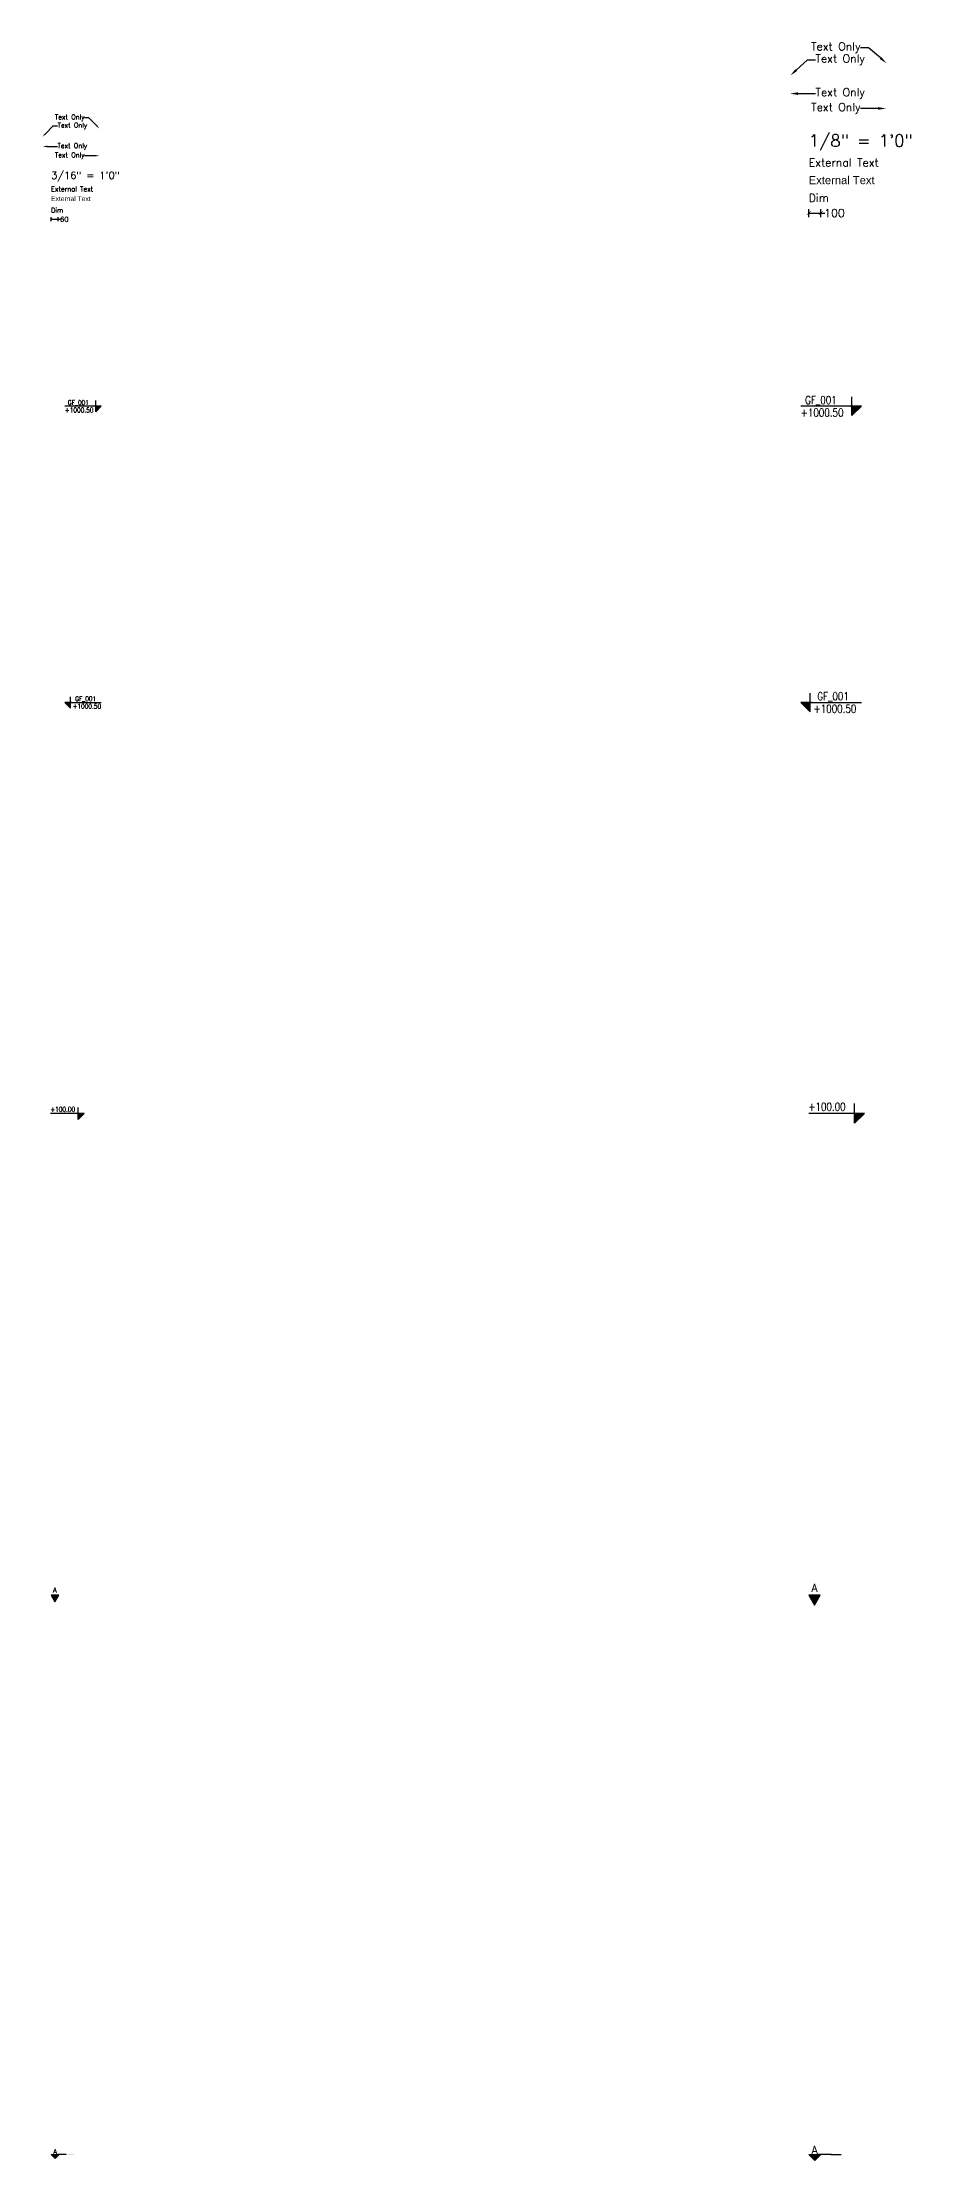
# Model space of a CAD drawing. Header units: millimetres. Extents: x 18963 to 156110, y 10619 to 121460.
# Drawn here: x 134415 to 156110, y 68516 to 121460 of the extents above; entities that cross this region are included whole.
import ezdxf
from ezdxf import colors
from ezdxf.entities.mleader import LeaderData, LeaderLine
from ezdxf.enums import TextEntityAlignment as Align
from ezdxf.math import Vec2, Vec3

# ---------------------------------------------------------------- set-up
doc = ezdxf.new("R2010")
doc.units = ezdxf.units.MM
doc.header["$MEASUREMENT"] = 0
doc.linetypes.add('DOT2', pattern=[0.125, 0, -0.125])
doc.layers.get('Defpoints').update_dxf_attribs({"color": 8})
for name, color, linetype in [('Ano_Line_Section', 95, 'Continuous'), ('Ano_Tag_Face', 95, 'Continuous'), ('Ano_Tag_Lvl', 95, 'Continuous'), ('Dim_Int_¾ · ¼_1', 4, 'Continuous'), ('Dim_Int_⅛_1', 4, 'Continuous'), ('Hth_Section tag', 204, 'Continuous'), ('Txt_Arc', 95, 'Continuous'), ('Txt_Tag', 95, 'Continuous')]:
    doc.layers.add(name, color=color, linetype=linetype)
doc.styles.add('ARIAL', font='arial.ttf')
doc.styles.add('Jwalant', font='romans.shx', dxfattribs={"width": 0.8})
doc.styles.add('MSA_Standard', font='romans.shx')
doc.dimstyles.new('Msa_¾ · ¼_1', dxfattribs={"dimscale": 50, "dimtxt": 2.5, "dimasz": 1, "dimexe": 1, "dimexo": 0, "dimgap": 0, "dimtad": 0, "dimdec": 0, "dimlfac": 0.03937, "dimzin": 0, "dimdsep": 46, "dimlunit": 4, "dimtxsty": 'MSA_Standard', "dimblk": 'ARCHTICK', "dimcen": 0.09, "dimclrd": 4, "dimclre": 4, "dimclrt": 6, "dimadec": 0, "dimazin": 0, "dimtfac": 1, "dimtdec": 0, "dimtofl": 0, "dimtmove": 0, "dimatfit": 3, "dimfxl": 0, "dimtolj": 1, "dimtzin": 0, "dimlwd": -1, "dimlwe": -1, "dimarcsym": 0})
doc.dimstyles.new('Msa_⅛_1', dxfattribs={"dimscale": 100, "dimtxt": 2, "dimasz": 1, "dimexe": 1, "dimexo": 0, "dimgap": 0, "dimtad": 0, "dimdec": 0, "dimlfac": 0.03937, "dimzin": 0, "dimdsep": 46, "dimlunit": 4, "dimtxsty": 'MSA_Standard', "dimblk": 'ARCHTICK', "dimcen": 0.09, "dimclrd": 4, "dimclre": 4, "dimclrt": 6, "dimadec": 0, "dimazin": 0, "dimtfac": 1, "dimtdec": 0, "dimtofl": 0, "dimtmove": 0, "dimatfit": 3, "dimfxl": 0, "dimtolj": 1, "dimtzin": 0, "dimlwd": -1, "dimlwe": -1, "dimarcsym": 0})

# ---------------------------------------------------------------- blocks, each defined once
blk = doc.blocks.new('_ArchTick')
at = {"linetype": 'ByBlock', "const_width": 0.15}
blk.add_lwpolyline([(-0.5, -0.5), (0.5, 0.5)], dxfattribs=at)
blk = doc.blocks.new('*D1')
at = {"layer": 'Defpoints', "color": 0, "transparency": 16777216}
for p in [(153865, 117194), (153565, 116984), (153865, 116984)]:
    blk.add_point(p, dxfattribs=at)
at = {"layer": 'Dim_Int_⅛_1', "color": 4, "transparency": 16777216}
for p, q in [((153565, 117094), (153565, 117294)), ((153565, 117194), (153865, 117194)), ((153865, 117094), (153865, 117294)), ((153865, 117194), (153965, 117194))]:
    blk.add_line(p, q, dxfattribs=at)
at = {"layer": 'Dim_Int_⅛_1', "color": 4, "transparency": 16777216, "xscale": 100, "yscale": 100, "zscale": 100, "rotation": 180}
blk.add_blockref('_ArchTick', (153565, 117194), dxfattribs=at)
at = {"layer": 'Dim_Int_⅛_1', "color": 4, "transparency": 16777216, "xscale": 100, "yscale": 100, "zscale": 100}
blk.add_blockref('_ArchTick', (153865, 117194), dxfattribs=at)
at = {"layer": 'Dim_Int_⅛_1', "color": 6, "transparency": 16777216, "insert": (154207, 117194), "char_height": 200, "attachment_point": 5, "style": 'MSA_Standard'}
blk.add_mtext('\\A1;100', dxfattribs=at)
blk = doc.blocks.new('Level Tag Elevation')
at = {"layer": 'Hth_Section tag'}
blk.add_hatch(color=256, dxfattribs=at).paths.add_polyline_path([(-10.05, 0), (-6.53, 3.52), (-10.05, 3.52)])
for p, q in [((-6.53, 3.52), (-26.41, 3.52)), ((-10.05, 0), (-10.05, 7.03)), ((-6.53, 3.52), (-10.05, 0)), ((-7.87, 3.52), (-6.53, 3.52)), ((-7.87, 3.52), (-6.53, 3.52))]:
    blk.add_line(p, q)
at = {"layer": 'Txt_Tag', "style": 'Jwalant', "width": 0.8}
blk.add_attdef('ELEVATIONNAME', text='', height=3, dxfattribs=at).set_placement((-26.5, 7.33), align=Align.TOP_LEFT)
blk = doc.blocks.new('Orientation Tag')
at = {"layer": 'Hth_Section tag'}
h = blk.add_hatch(color=256, dxfattribs=at)
h.dxf.hatch_style = 1
h.paths.add_polyline_path([(-7377, 5901), (-7797, 5901), (-7587, 5537)])
at = {"elevation": 0}
blk.add_lwpolyline([(-7377, 5901), (-7797, 5901), (-7587, 5537)], close=True, dxfattribs=at)
blk = doc.blocks.new('Section Tag')
at = {"layer": 'Hth_Section tag', "extrusion": (-2.77205e-08, -6.69233e-08, 1)}
h = blk.add_hatch(color=256, dxfattribs=at)
h.dxf.hatch_style = 1
h.paths.add_polyline_path([(10091, 16098), (10275, 16282), (10091, 16466)])
at = {"layer": 'Ano_Line_Section', "extrusion": (-2.77205e-08, -6.69233e-08, 1), "elevation": 0}
blk.add_lwpolyline([(10091, 16098), (10275, 16282), (10091, 16466)], close=True, dxfattribs=at)
at = {"layer": 'Ano_Line_Section', "elevation": 0}
blk.add_lwpolyline([(10091, 15766), (10091, 16206)], dxfattribs=at)
blk = doc.blocks.new('*D17')
at = {"layer": 'Defpoints', "color": 0, "transparency": 16777216}
for p in [(134813, 117037), (134633, 116911), (134813, 116911)]:
    blk.add_point(p, dxfattribs=at)
at = {"layer": 'Dim_Int_¾ · ¼_1', "color": 4, "transparency": 16777216}
for p, q in [((134633, 116987), (134633, 117087)), ((134633, 117037), (134813, 117037)), ((134813, 116987), (134813, 117087)), ((134813, 117037), (134863, 117037))]:
    blk.add_line(p, q, dxfattribs=at)
at = {"layer": 'Dim_Int_¾ · ¼_1', "color": 4, "transparency": 16777216, "xscale": 50, "yscale": 50, "zscale": 50, "rotation": 180}
blk.add_blockref('_ArchTick', (134633, 117037), dxfattribs=at)
at = {"layer": 'Dim_Int_¾ · ¼_1', "color": 4, "transparency": 16777216, "xscale": 50, "yscale": 50, "zscale": 50}
blk.add_blockref('_ArchTick', (134813, 117037), dxfattribs=at)
at = {"layer": 'Dim_Int_¾ · ¼_1', "color": 6, "transparency": 16777216, "insert": (134962, 117037), "char_height": 125, "attachment_point": 5, "style": 'MSA_Standard'}
blk.add_mtext('\\A1;60', dxfattribs=at)
blk = doc.blocks.new('Anno_Section Line')
at = {"layer": 'Hth_Section tag'}
blk.add_hatch(color=256, dxfattribs=at).paths.add_polyline_path([(332708, 109763), (335309, 112364), (332708, 112364)])
for p, q in [((335309, 112364), (318506, 112364)), ((332305, 112364), (335309, 112364)), ((335309, 112364), (332305, 112364)), ((332305, 112364), (335309, 112364)), ((332708, 109763), (332708, 114966)), ((332708, 109763), (332708, 112364)), ((335309, 112364), (332708, 109763))]:
    blk.add_line(p, q)
at = {"layer": 'Txt_Tag', "style": 'Jwalant', "width": 0.8}
blk.add_attdef('ELEVATIONHEIGHT', text='', height=2220, dxfattribs=at).set_placement((318488, 111730), align=Align.TOP_LEFT)
at = {"layer": 'Txt_Tag', "linetype": 'ByBlock', "style": 'Jwalant', "width": 0.8}
blk.add_attdef('ELEVATIONNAME', text='', height=2220, dxfattribs=at).set_placement((318500, 115189), align=Align.TOP_LEFT)

msp = doc.modelspace()

# ---------------------------------------------------------------- linework, layer by layer
at = {"layer": 'Ano_Line_Section', "linetype": 'DOT2', "ltscale": 150, "extrusion": (-1.84934e-13, 1, 0), "elevation": 68664.9}
msp.add_lwpolyline([(-135011.1, 0), (-135199.9, 0)], dxfattribs=at)
at = {"layer": 'Ano_Line_Section', "linetype": 'DOT2', "ltscale": 300, "extrusion": (0, 1, 0), "elevation": 68664.9}
msp.add_lwpolyline([(-154132.9, 0), (-154417.1, 0)], dxfattribs=at)

# ---------------------------------------------------------------- block references
at = {"layer": 'Ano_Line_Section', "rotation": 90}
for p, xscale, yscale, zscale in [((143517.7, 74109.7, 0), -0.53956753673308, 0.53956753673308, 0.53956753673308), ((166932.4, 76857.4, 0), -0.8118570735067921, 0.8118570735067921, 0.8118570735067921)]:
    msp.add_blockref('Section Tag', p, dxfattribs=dict(at, xscale=xscale, yscale=yscale, zscale=zscale))
at = {"layer": 'Ano_Tag_Face'}
for p, xscale, yscale, zscale in [((138139.4, 79995.5, 0), 0.4496396139442634, 0.4496396139442634, 0.4496396139442634), ((158839.9, 78656.5, 0), 0.67654756125566, 0.67654756125566, 0.67654756125566)]:
    msp.add_blockref('Orientation Tag', p, dxfattribs=dict(at, xscale=xscale, yscale=yscale, zscale=zscale))
at = {"layer": 'Ano_Tag_Lvl', "color": 2}
for p, xscale, yscale, zscale in [((117763.1, 106290.4), 0.05405405160306161, 0.05405405160306161, 0.05405405160306161), ((124671.6, 102241.3), 0.09009009009009004, 0.09009009009009004, 0.09009009009009004)]:
    msp.add_blockref('Anno_Section Line', p, dxfattribs=dict(at, xscale=xscale, yscale=yscale, zscale=zscale)).add_auto_attribs({'ELEVATIONNAME': ' GF_001', 'ELEVATIONHEIGHT': '+1000.50'})
ref = msp.add_blockref('Anno_Section Line', (153104.5, 98887.3), dxfattribs=dict(at, xscale=-0.05405405160306161, yscale=0.05405405160306161, zscale=0.05405405160306161))
ref.add_attrib('ELEVATIONNAME', ' GF_001', dxfattribs={"layer": 'Txt_Tag', "linetype": 'ByBlock', "height": 120, "style": 'Jwalant', "width": 0.8}).set_placement((135161.4, 105113.7), align=Align.TOP_LEFT)
ref.add_attrib('ELEVATIONHEIGHT', '+1000.50', dxfattribs={"layer": 'Txt_Tag', "height": 120, "style": 'Jwalant', "width": 0.8}).set_placement((135171.2, 104926.8), align=Align.TOP_LEFT)
ref = msp.add_blockref('Anno_Section Line', (183573.9, 94838.2), dxfattribs=dict(at, xscale=-0.09009009009009004, yscale=0.09009009009009004, zscale=0.09009009009009004))
ref.add_attrib('ELEVATIONNAME', ' GF_001', dxfattribs={"layer": 'Txt_Tag', "linetype": 'ByBlock', "height": 200, "style": 'Jwalant', "width": 0.8}).set_placement((153668.8, 105215.5), align=Align.TOP_LEFT)
ref.add_attrib('ELEVATIONHEIGHT', '+1000.50', dxfattribs={"layer": 'Txt_Tag', "height": 200, "style": 'Jwalant', "width": 0.8}).set_placement((153685.1, 104903.9), align=Align.TOP_LEFT)
ref = msp.add_blockref('Level Tag Elevation', (135737, 94540.7), dxfattribs=dict(at, xscale=42.28363444634806, yscale=42.28363444634806, zscale=42.28363444634806))
ref.add_attrib('ELEVATIONNAME', '+100.00', dxfattribs={"layer": '0', "height": 120, "style": 'Jwalant', "width": 0.8}).set_placement((134614, 94850.8), align=Align.TOP_LEFT)
ref = msp.add_blockref('Level Tag Elevation', (155412.8, 94443.3), dxfattribs=dict(at, xscale=69.98399999999549, yscale=69.98399999999549, zscale=69.98399999999549))
ref.add_attrib('ELEVATIONNAME', '+100.00', dxfattribs={"layer": '0', "height": 200, "style": 'Jwalant', "width": 0.8}).set_placement((153554.1, 94956.6), align=Align.TOP_LEFT)

# ---------------------------------------------------------------- texts
at = {"layer": 'Ano_Line_Section', "attachment_point": 2, "style": 'MSA_Standard'}
for width, insert, char_height in [(213.726, (153711.9, 68887.1, 0), 210.6), (147.964, (134732.8, 68798.9, 0), 120)]:
    msp.add_mtext_dynamic_manual_height_columns('A', width=width, gutter_width=12.5, heights=[0], dxfattribs=dict(at, insert=insert, char_height=char_height))
at = {"layer": 'Ano_Tag_Face', "attachment_point": 2, "style": 'MSA_Standard'}
for width, insert, char_height in [(147.964, (134728, 82836.6), 120), (213.726, (153706.9, 82928.2), 200)]:
    msp.add_mtext_dynamic_manual_height_columns('A', width=width, gutter_width=12.5, heights=[0], dxfattribs=dict(at, insert=insert, char_height=char_height))
at = {"layer": 'Dim_Int_⅛_1', "attachment_point": 1, "style": 'MSA_Standard'}
for insert, char_height, width in [((153564.6, 117672.7), 200, 428.571), ((134633.4, 117324), 120, 257.143)]:
    msp.add_mtext('Dim', dxfattribs=dict(at, insert=insert, char_height=char_height, width=width))
at = {"layer": 'Txt_Arc', "style": 'MSA_Standard'}
for s, height, p in [('1/8" = 1\'0"', 300, (153564.6, 118853)), ('3/16" = 1\'0"', 180, (134633.4, 118044.5))]:
    msp.add_text(s, height=height, dxfattribs=at).set_placement(p)
at = {"layer": 'Txt_Arc', "attachment_point": 1}
for insert, char_height, width, style in [((153564.6, 118115.4), 200, 3492.006, 'ARIAL'), ((153564.6, 118554.4), 200, 3492.006, 'MSA_Standard'), ((134633.4, 117612.9), 120, 2107.05, 'ARIAL'), ((134633.4, 117853), 120, 2107.05, 'MSA_Standard')]:
    msp.add_mtext('External Text', dxfattribs=dict(at, insert=insert, char_height=char_height, width=width, style=style))

# ---------------------------------------------------------------- dimensions: what is measured, and where the dimension line sits
at = {"layer": 'Dim_Int_¾ · ¼_1'}
dim = msp.add_linear_dim(base=(134813.4, 117036.5), p1=(134633.4, 116911), p2=(134813.4, 116911), text='60', dimstyle='Msa_¾ · ¼_1', dxfattribs=at)
dim.commit()
dim.dimension.update_dxf_attribs({"geometry": '*D17', "text_midpoint": (134961.6, 117036.5)})
at = {"layer": 'Dim_Int_⅛_1'}
dim = msp.add_linear_dim(base=(153864.6, 117193.6), p1=(153564.6, 116984.3), p2=(153864.6, 116984.3), text='100', dimstyle='Msa_⅛_1', dxfattribs=at)
dim.commit()
dim.dimension.update_dxf_attribs({"geometry": '*D1', "text_midpoint": (154207.5, 117193.6)})

# ---------------------------------------------------------------- leaders
at = {"layer": 'Txt_Arc'}
ml = msp.add_multileader_mtext('Standard', dxfattribs=at)
ml.set_content('{\\Fsimplex|c0;Text Only}', color=256, style='MSA_Standard')
ml.set_leader_properties()
ml.build(insert=Vec2(0, 0))
ml.multileader.update_dxf_attribs({"dogleg_length": 200, "arrow_head_size": 200})
ctx = ml.context
ctx.base_point, ctx.char_height, ctx.arrow_head_size, ctx.landing_gap_size, ctx.plane_origin = Vec3(153444.9, 121326.3), 200, 200, 1, Vec3(155689.1, 120938.1)
ctx.text_align_type = 2
notes = []
notes.append((ctx, [(0, (1, 1, 0), (155058.5, 121326.3), (-1, 0), 200, [(0, [(155507.6, 120938.1)], 0, [])])]))
ctx.mtext.insert, ctx.mtext.width, ctx.mtext.alignment, ctx.mtext.flow_direction = Vec3(154857.5, 121459.6), 1411.524, 3, 5
ml = msp.add_multileader_mtext('Standard', dxfattribs=at)
ml.set_content('{\\Fsimplex|c0;Text Only}', color=256, style='MSA_Standard')
ml.set_leader_properties()
ml.build(insert=Vec2(0, 0))
ml.multileader.update_dxf_attribs({"text_right_attachment_type": 6, "dogleg_length": 200, "arrow_head_size": 200})
ctx = ml.context
ctx.base_point, ctx.char_height, ctx.arrow_head_size, ctx.landing_gap_size, ctx.plane_origin = Vec3(153732, 121021), 200, 200, 1, Vec3(152901.4, 120632.8)
ctx.right_attachment = 6
notes.append((ctx, [(0, (1, 1, 0), (153532, 121021), (1, 0), 200, [(0, [(153104, 120632.8)], 0, [])])]))
ctx.mtext.insert, ctx.mtext.width, ctx.mtext.flow_direction = Vec3(153733, 121154.3), 1411.524, 5
ml = msp.add_multileader_mtext('Standard', dxfattribs=at)
ml.set_content('{\\Fsimplex|c0;Text Only}', color=256, style='MSA_Standard')
ml.set_leader_properties()
ml.build(insert=Vec2(0, 0))
ml.multileader.update_dxf_attribs({"has_dogleg": 0, "text_right_attachment_type": 6, "dogleg_length": 1, "arrow_head_size": 200})
ctx = ml.context
ctx.base_point, ctx.char_height, ctx.arrow_head_size, ctx.landing_gap_size, ctx.plane_origin = Vec3(153732.5, 120179.1), 200, 200, 1, Vec3(153094.3, 120179.1)
ctx.right_attachment = 6
notes.append((ctx, [(0, (1, 1, 0), (153731.5, 120179.1), (1, 0), 1, [(0, [(153094.3, 120179.1)], 0, [])])]))
ctx.mtext.insert, ctx.mtext.flow_direction = Vec3(153733.5, 120312.4), 5
ml = msp.add_multileader_mtext('Standard', dxfattribs=at)
ml.set_content('{\\Fsimplex|c0;Text Only}', color=256, style='MSA_Standard')
ml.set_leader_properties()
ml.build(insert=Vec2(0, 0))
ml.multileader.update_dxf_attribs({"dogleg_length": 90, "arrow_head_size": 108})
ctx = ml.context
ctx.base_point, ctx.char_height, ctx.arrow_head_size, ctx.landing_gap_size, ctx.plane_origin = Vec3(134622.3, 119574.1), 120, 108, 1.2, Vec3(135950.1, 119301.3)
ctx.text_align_type = 2
notes.append((ctx, [(0, (1, 1, 0), (135579.7, 119574.1), (-1, 0), 108, [(0, [(135843.3, 119301.3)], 0, [])])]))
ctx.mtext.insert, ctx.mtext.width, ctx.mtext.alignment, ctx.mtext.flow_direction = Vec3(135470.5, 119654.1), 846.914, 3, 5
ml = msp.add_multileader_mtext('Standard', dxfattribs=at)
ml.set_content('{\\Fsimplex|c0;Text Only}', color=256, style='MSA_Standard')
ml.set_leader_properties()
ml.build(insert=Vec2(0, 0))
ml.multileader.update_dxf_attribs({"has_dogleg": 0, "dogleg_length": 1, "arrow_head_size": 200})
ctx = ml.context
ctx.base_point, ctx.char_height, ctx.arrow_head_size, ctx.landing_gap_size, ctx.plane_origin = Vec3(153447.3, 119807.7), 200, 200, 1, Vec3(155499.1, 119807.7)
ctx.text_align_type = 2
notes.append((ctx, [(0, (1, 1, 0), (154861.8, 119807.7), (-1, 0), 1, [(0, [(155499.1, 119807.7)], 0, [])])]))
ctx.mtext.insert, ctx.mtext.width, ctx.mtext.alignment, ctx.mtext.flow_direction = Vec3(154859.8, 119941.1), 1411.524, 3, 5
ml = msp.add_multileader_mtext('Standard', dxfattribs=at)
ml.set_content('{\\Fsimplex|c0;Text Only}', color=256, style='MSA_Standard')
ml.set_leader_properties()
ml.build(insert=Vec2(0, 0))
ml.multileader.update_dxf_attribs({"text_right_attachment_type": 6, "dogleg_length": 90, "arrow_head_size": 108})
ctx = ml.context
ctx.base_point, ctx.char_height, ctx.arrow_head_size, ctx.landing_gap_size, ctx.plane_origin = Vec3(134794.8, 119370.6), 120, 108, 1.2, Vec3(134316.3, 119097.8)
ctx.right_attachment = 6
notes.append((ctx, [(0, (1, 1, 0), (134686.8, 119370.6), (1, 0), 108, [(0, [(134415.3, 119097.8)], 0, [])])]))
ctx.mtext.insert, ctx.mtext.width, ctx.mtext.flow_direction = Vec3(134796, 119450.6), 846.914, 5
ml = msp.add_multileader_mtext('Standard', dxfattribs=at)
ml.set_content('{\\Fsimplex|c0;Text Only}', color=256, style='MSA_Standard')
ml.set_leader_properties()
ml.build(insert=Vec2(0, 0))
ml.multileader.update_dxf_attribs({"has_dogleg": 0, "text_right_attachment_type": 6, "dogleg_length": 1, "arrow_head_size": 108})
ctx = ml.context
ctx.base_point, ctx.char_height, ctx.arrow_head_size, ctx.landing_gap_size, ctx.plane_origin = Vec3(134791.5, 118859.2), 120, 108, 1.2, Vec3(134419.7, 118859.2)
ctx.right_attachment = 6
notes.append((ctx, [(0, (1, 1, 0), (134790.3, 118859.2), (1, 0), 1.2, [(0, [(134419.7, 118859.2)], 0, [])])]))
ctx.mtext.insert, ctx.mtext.flow_direction = Vec3(134792.7, 118939.2), 5
ml = msp.add_multileader_mtext('Standard', dxfattribs=at)
ml.set_content('{\\Fsimplex|c0;Text Only}', color=256, style='MSA_Standard')
ml.set_leader_properties()
ml.build(insert=Vec2(0, 0))
ml.multileader.update_dxf_attribs({"has_dogleg": 0, "dogleg_length": 1, "arrow_head_size": 108})
ctx = ml.context
ctx.base_point, ctx.char_height, ctx.arrow_head_size, ctx.landing_gap_size, ctx.plane_origin = Vec3(134621.8, 118625.7), 120, 108, 1.2, Vec3(135843, 118625.7)
ctx.text_align_type = 2
notes.append((ctx, [(0, (1, 1, 0), (135472.3, 118625.7), (-1, 0), 1.2, [(0, [(135843, 118625.7)], 0, [])])]))
ctx.mtext.insert, ctx.mtext.width, ctx.mtext.alignment, ctx.mtext.flow_direction = Vec3(135469.9, 118705.7), 846.914, 3, 5
for ctx, leaders in notes:
    for number, flags, end, landing, length, lines in leaders:
        leader = LeaderData()
        leader.index, (leader.has_last_leader_line, leader.has_dogleg_vector, leader.attachment_direction) = number, flags
        leader.last_leader_point, leader.dogleg_vector, leader.dogleg_length = Vec3(end), Vec3(landing), length
        for number, points, colour, breaks in lines:
            line = LeaderLine()
            line.index, line.vertices, line.color, line.breaks = number, Vec3.list(points), colors.encode_raw_color(colour), breaks
            leader.lines.append(line)
        ctx.leaders.append(leader)

doc.saveas('drawing.dxf')
